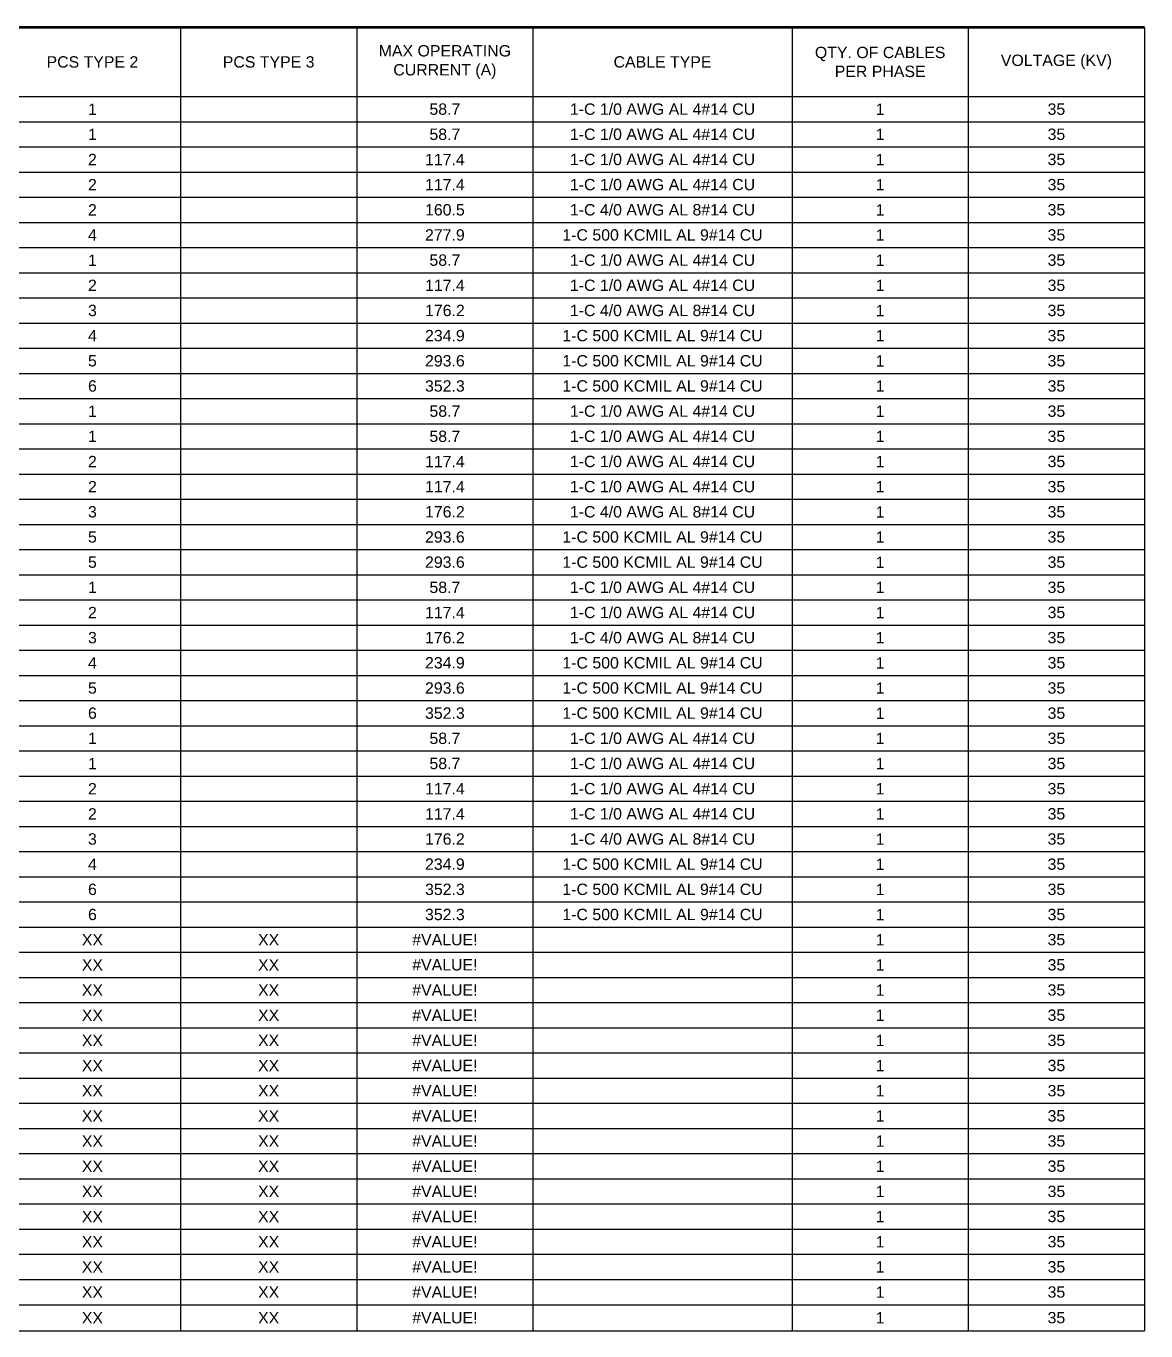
# Paper-space layout 'PV.E09.00 MV CABLE SCHEDULE' of a CAD drawing. Header units: inches. Extents: x 7.4 to 34.7, y 0 to 23.
# Drawn here: x 15.94 to 24.84, y 12.12 to 22.49 of the extents above; entities that cross this region are included whole.
import ezdxf

# ---------------------------------------------------------------- set-up
doc = ezdxf.new("R2010")
doc.units = ezdxf.units.IN
doc.header["$MEASUREMENT"] = 0
doc.layers.add('PV-AUTOTABLES', color=7, linetype='Continuous')
doc.styles.add('NEI-A', font='arial.ttf')

# ---------------------------------------------------------------- blocks, each defined once
blk = doc.blocks.new('*A2')
at = {"color": 7, "linetype": 'Continuous', "ltscale": 0.083333, "const_width": 0.0208}
blk.add_lwpolyline([(0, 0), (17.458, 0)], dxfattribs=at)
at = {"color": 7, "linetype": 'Continuous', "ltscale": 0.083333}
for points in [[(9.8, 0), (9.8, -10.358)], [(11.2, 0), (11.2, -10.358)], [(12.6, 0), (12.6, -10.358)], [(14.658, 0), (14.658, -10.358)], [(16.058, 0), (16.058, -10.358)], [(17.458, 0), (17.458, -10.358)], [(0, -0.55), (17.458, -0.55)], [(0, -0.75), (17.458, -0.75)], [(0, -0.95), (17.458, -0.95)], [(0, -1.15), (17.458, -1.15)], [(0, -1.35), (17.458, -1.35)], [(0, -1.55), (17.458, -1.55)], [(0, -1.75), (17.458, -1.75)], [(0, -1.95), (17.458, -1.95)], [(0, -2.15), (17.458, -2.15)], [(0, -2.35), (17.458, -2.35)], [(0, -2.55), (17.458, -2.55)], [(0, -2.75), (17.458, -2.75)], [(0, -2.95), (17.458, -2.95)], [(0, -3.15), (17.458, -3.15)], [(0, -3.35), (17.458, -3.35)], [(0, -3.55), (17.458, -3.55)], [(0, -3.75), (17.458, -3.75)], [(0, -3.95), (17.458, -3.95)], [(0, -4.15), (17.458, -4.15)], [(0, -4.35), (17.458, -4.35)], [(0, -4.55), (17.458, -4.55)], [(0, -4.75), (17.458, -4.75)], [(0, -4.95), (17.458, -4.95)], [(0, -5.15), (17.458, -5.15)], [(0, -5.35), (17.458, -5.35)], [(0, -5.55), (17.458, -5.55)], [(0, -5.75), (17.458, -5.75)], [(0, -5.95), (17.458, -5.95)], [(0, -6.15), (17.458, -6.15)], [(0, -6.35), (17.458, -6.35)], [(0, -6.55), (17.458, -6.55)], [(0, -6.75), (17.458, -6.75)], [(0, -6.95), (17.458, -6.95)], [(0, -7.15), (17.458, -7.15)], [(0, -7.35), (17.458, -7.35)], [(0, -7.55), (17.458, -7.55)], [(0, -7.75), (17.458, -7.75)], [(0, -7.95), (17.458, -7.95)], [(0, -8.15), (17.458, -8.15)], [(0, -8.35), (17.458, -8.35)], [(0, -8.55), (17.458, -8.55)], [(0, -8.75), (17.458, -8.75)], [(0, -8.95), (17.458, -8.95)], [(0, -9.15), (17.458, -9.15)], [(0, -9.35), (17.458, -9.35)], [(0, -9.55), (17.458, -9.55)], [(0, -9.75), (17.458, -9.75)], [(0, -9.95), (17.458, -9.95)], [(0, -10.15), (17.458, -10.15)], [(0, -10.358), (17.458, -10.358)]]:
    blk.add_lwpolyline(points, dxfattribs=at)
at = {"color": 7, "char_height": 0.09028, "attachment_point": 5, "style": 'NEI-A'}
for s, insert, width in [('\\fArial|b0|i0|c0|p34;MAX OPERATING CURRENT (A)', (11.9, -0.275), 1.31667), ('\\fArial|b0|i0|c0|p34;QTY. OF CABLES PER PHASE', (15.358, -0.275), 1.31667), ('\\fArial|b0|i0|c0|p34;PCS TYPE 2', (9.1, -0.275), 1.31667), ('\\fArial|b0|i0|c0|p34;PCS TYPE 3', (10.5, -0.275), 1.31667), ('\\fArial|b0|i0|c0|p34;CABLE TYPE', (13.629, -0.275), 1.975), ('\\fArial|b0|i0|c0|p34;VOLTAGE (KV)', (16.758, -0.275), 1.31667), ('\\fArial|b0|i0|c0|p34;1', (9.1, -0.65), 1.31667), ('\\fArial|b0|i0|c0|p34;58.7', (11.9, -0.65), 1.31667), ('\\fArial|b0|i0|c0|p34;1-C 1/0 AWG AL 4#14 CU', (13.629, -0.65), 1.975), ('\\fArial|b0|i0|c0|p34;1', (15.358, -0.65), 1.31667), ('\\fArial|b0|i0|c0|p34;35', (16.758, -0.65), 1.31667), ('\\fArial|b0|i0|c0|p34; ', (10.5, -0.65), 1.31667), ('\\fArial|b0|i0|c0|p34;1', (9.1, -0.85), 1.31667), ('\\fArial|b0|i0|c0|p34;58.7', (11.9, -0.85), 1.31667), ('\\fArial|b0|i0|c0|p34;1-C 1/0 AWG AL 4#14 CU', (13.629, -0.85), 1.975), ('\\fArial|b0|i0|c0|p34;1', (15.358, -0.85), 1.31667), ('\\fArial|b0|i0|c0|p34;35', (16.758, -0.85), 1.31667), ('\\fArial|b0|i0|c0|p34; ', (10.5, -0.85), 1.31667), ('\\fArial|b0|i0|c0|p34;2', (9.1, -1.05), 1.31667), ('\\fArial|b0|i0|c0|p34;117.4', (11.9, -1.05), 1.31667), ('\\fArial|b0|i0|c0|p34;1-C 1/0 AWG AL 4#14 CU', (13.629, -1.05), 1.975), ('\\fArial|b0|i0|c0|p34;1', (15.358, -1.05), 1.31667), ('\\fArial|b0|i0|c0|p34;35', (16.758, -1.05), 1.31667), ('\\fArial|b0|i0|c0|p34; ', (10.5, -1.05), 1.31667), ('\\fArial|b0|i0|c0|p34;2', (9.1, -1.25), 1.31667), ('\\fArial|b0|i0|c0|p34;117.4', (11.9, -1.25), 1.31667), ('\\fArial|b0|i0|c0|p34;1-C 1/0 AWG AL 4#14 CU', (13.629, -1.25), 1.975), ('\\fArial|b0|i0|c0|p34;1', (15.358, -1.25), 1.31667), ('\\fArial|b0|i0|c0|p34;35', (16.758, -1.25), 1.31667), ('\\fArial|b0|i0|c0|p34; ', (10.5, -1.25), 1.31667), ('\\fArial|b0|i0|c0|p34;2', (9.1, -1.45), 1.31667), ('\\fArial|b0|i0|c0|p34; ', (10.5, -1.45), 1.31667), ('\\fArial|b0|i0|c0|p34;160.5', (11.9, -1.45), 1.31667), ('\\fArial|b0|i0|c0|p34;1-C 4/0 AWG AL 8#14 CU', (13.629, -1.45), 1.975), ('\\fArial|b0|i0|c0|p34;1', (15.358, -1.45), 1.31667), ('\\fArial|b0|i0|c0|p34;35', (16.758, -1.45), 1.31667), ('\\fArial|b0|i0|c0|p34;4', (9.1, -1.65), 1.31667), ('\\fArial|b0|i0|c0|p34; ', (10.5, -1.65), 1.31667), ('\\fArial|b0|i0|c0|p34;277.9', (11.9, -1.65), 1.31667), ('\\fArial|b0|i0|c0|p34;1-C 500 KCMIL AL 9#14 CU', (13.629, -1.65), 1.975), ('\\fArial|b0|i0|c0|p34;1', (15.358, -1.65), 1.31667), ('\\fArial|b0|i0|c0|p34;35', (16.758, -1.65), 1.31667), ('\\fArial|b0|i0|c0|p34;1', (9.1, -1.85), 1.31667), ('\\fArial|b0|i0|c0|p34; ', (10.5, -1.85), 1.31667), ('\\fArial|b0|i0|c0|p34;58.7', (11.9, -1.85), 1.31667), ('\\fArial|b0|i0|c0|p34;1-C 1/0 AWG AL 4#14 CU', (13.629, -1.85), 1.975), ('\\fArial|b0|i0|c0|p34;1', (15.358, -1.85), 1.31667), ('\\fArial|b0|i0|c0|p34;35', (16.758, -1.85), 1.31667), ('\\fArial|b0|i0|c0|p34;2', (9.1, -2.05), 1.31667), ('\\fArial|b0|i0|c0|p34; ', (10.5, -2.05), 1.31667), ('\\fArial|b0|i0|c0|p34;117.4', (11.9, -2.05), 1.31667), ('\\fArial|b0|i0|c0|p34;1-C 1/0 AWG AL 4#14 CU', (13.629, -2.05), 1.975), ('\\fArial|b0|i0|c0|p34;1', (15.358, -2.05), 1.31667), ('\\fArial|b0|i0|c0|p34;35', (16.758, -2.05), 1.31667), ('\\fArial|b0|i0|c0|p34;3', (9.1, -2.25), 1.31667), ('\\fArial|b0|i0|c0|p34; ', (10.5, -2.25), 1.31667), ('\\fArial|b0|i0|c0|p34;176.2', (11.9, -2.25), 1.31667), ('\\fArial|b0|i0|c0|p34;1-C 4/0 AWG AL 8#14 CU', (13.629, -2.25), 1.975), ('\\fArial|b0|i0|c0|p34;1', (15.358, -2.25), 1.31667), ('\\fArial|b0|i0|c0|p34;35', (16.758, -2.25), 1.31667), ('\\fArial|b0|i0|c0|p34;4', (9.1, -2.45), 1.31667), ('\\fArial|b0|i0|c0|p34; ', (10.5, -2.45), 1.31667), ('\\fArial|b0|i0|c0|p34;234.9', (11.9, -2.45), 1.31667), ('\\fArial|b0|i0|c0|p34;1-C 500 KCMIL AL 9#14 CU', (13.629, -2.45), 1.975), ('\\fArial|b0|i0|c0|p34;1', (15.358, -2.45), 1.31667), ('\\fArial|b0|i0|c0|p34;35', (16.758, -2.45), 1.31667), ('\\fArial|b0|i0|c0|p34;5', (9.1, -2.65), 1.31667), ('\\fArial|b0|i0|c0|p34; ', (10.5, -2.65), 1.31667), ('\\fArial|b0|i0|c0|p34;293.6', (11.9, -2.65), 1.31667), ('\\fArial|b0|i0|c0|p34;1-C 500 KCMIL AL 9#14 CU', (13.629, -2.65), 1.975), ('\\fArial|b0|i0|c0|p34;1', (15.358, -2.65), 1.31667), ('\\fArial|b0|i0|c0|p34;35', (16.758, -2.65), 1.31667), ('\\fArial|b0|i0|c0|p34;6', (9.1, -2.85), 1.31667), ('\\fArial|b0|i0|c0|p34; ', (10.5, -2.85), 1.31667), ('\\fArial|b0|i0|c0|p34;352.3', (11.9, -2.85), 1.31667), ('\\fArial|b0|i0|c0|p34;1-C 500 KCMIL AL 9#14 CU', (13.629, -2.85), 1.975), ('\\fArial|b0|i0|c0|p34;1', (15.358, -2.85), 1.31667), ('\\fArial|b0|i0|c0|p34;35', (16.758, -2.85), 1.31667), ('\\fArial|b0|i0|c0|p34;1', (9.1, -3.05), 1.31667), ('\\fArial|b0|i0|c0|p34;58.7', (11.9, -3.05), 1.31667), ('\\fArial|b0|i0|c0|p34;1-C 1/0 AWG AL 4#14 CU', (13.629, -3.05), 1.975), ('\\fArial|b0|i0|c0|p34;1', (15.358, -3.05), 1.31667), ('\\fArial|b0|i0|c0|p34;35', (16.758, -3.05), 1.31667), ('\\fArial|b0|i0|c0|p34; ', (10.5, -3.05), 1.31667), ('\\fArial|b0|i0|c0|p34;1', (9.1, -3.25), 1.31667), ('\\fArial|b0|i0|c0|p34;58.7', (11.9, -3.25), 1.31667), ('\\fArial|b0|i0|c0|p34;1-C 1/0 AWG AL 4#14 CU', (13.629, -3.25), 1.975), ('\\fArial|b0|i0|c0|p34;1', (15.358, -3.25), 1.31667), ('\\fArial|b0|i0|c0|p34;35', (16.758, -3.25), 1.31667), ('\\fArial|b0|i0|c0|p34; ', (10.5, -3.25), 1.31667), ('\\fArial|b0|i0|c0|p34;2', (9.1, -3.45), 1.31667), ('\\fArial|b0|i0|c0|p34;117.4', (11.9, -3.45), 1.31667), ('\\fArial|b0|i0|c0|p34;1-C 1/0 AWG AL 4#14 CU', (13.629, -3.45), 1.975), ('\\fArial|b0|i0|c0|p34;1', (15.358, -3.45), 1.31667), ('\\fArial|b0|i0|c0|p34;35', (16.758, -3.45), 1.31667), ('\\fArial|b0|i0|c0|p34; ', (10.5, -3.45), 1.31667), ('\\fArial|b0|i0|c0|p34;2', (9.1, -3.65), 1.31667), ('\\fArial|b0|i0|c0|p34;117.4', (11.9, -3.65), 1.31667), ('\\fArial|b0|i0|c0|p34;1-C 1/0 AWG AL 4#14 CU', (13.629, -3.65), 1.975), ('\\fArial|b0|i0|c0|p34;1', (15.358, -3.65), 1.31667), ('\\fArial|b0|i0|c0|p34;35', (16.758, -3.65), 1.31667), ('\\fArial|b0|i0|c0|p34; ', (10.5, -3.65), 1.31667), ('\\fArial|b0|i0|c0|p34;3', (9.1, -3.85), 1.31667), ('\\fArial|b0|i0|c0|p34;176.2', (11.9, -3.85), 1.31667), ('\\fArial|b0|i0|c0|p34;1-C 4/0 AWG AL 8#14 CU', (13.629, -3.85), 1.975), ('\\fArial|b0|i0|c0|p34;1', (15.358, -3.85), 1.31667), ('\\fArial|b0|i0|c0|p34;35', (16.758, -3.85), 1.31667), ('\\fArial|b0|i0|c0|p34; ', (10.5, -3.85), 1.31667), ('\\fArial|b0|i0|c0|p34;5', (9.1, -4.05), 1.31667), ('\\fArial|b0|i0|c0|p34;293.6', (11.9, -4.05), 1.31667), ('\\fArial|b0|i0|c0|p34;1-C 500 KCMIL AL 9#14 CU', (13.629, -4.05), 1.975), ('\\fArial|b0|i0|c0|p34;1', (15.358, -4.05), 1.31667), ('\\fArial|b0|i0|c0|p34;35', (16.758, -4.05), 1.31667), ('\\fArial|b0|i0|c0|p34; ', (10.5, -4.05), 1.31667), ('\\fArial|b0|i0|c0|p34;5', (9.1, -4.25), 1.31667), ('\\fArial|b0|i0|c0|p34; ', (10.5, -4.25), 1.31667), ('\\fArial|b0|i0|c0|p34;293.6', (11.9, -4.25), 1.31667), ('\\fArial|b0|i0|c0|p34;1-C 500 KCMIL AL 9#14 CU', (13.629, -4.25), 1.975), ('\\fArial|b0|i0|c0|p34;1', (15.358, -4.25), 1.31667), ('\\fArial|b0|i0|c0|p34;35', (16.758, -4.25), 1.31667), ('\\fArial|b0|i0|c0|p34;1', (9.1, -4.45), 1.31667), ('\\fArial|b0|i0|c0|p34; ', (10.5, -4.45), 1.31667), ('\\fArial|b0|i0|c0|p34;58.7', (11.9, -4.45), 1.31667), ('\\fArial|b0|i0|c0|p34;1-C 1/0 AWG AL 4#14 CU', (13.629, -4.45), 1.975), ('\\fArial|b0|i0|c0|p34;1', (15.358, -4.45), 1.31667), ('\\fArial|b0|i0|c0|p34;35', (16.758, -4.45), 1.31667), ('\\fArial|b0|i0|c0|p34;2', (9.1, -4.65), 1.31667), ('\\fArial|b0|i0|c0|p34; ', (10.5, -4.65), 1.31667), ('\\fArial|b0|i0|c0|p34;117.4', (11.9, -4.65), 1.31667), ('\\fArial|b0|i0|c0|p34;1-C 1/0 AWG AL 4#14 CU', (13.629, -4.65), 1.975), ('\\fArial|b0|i0|c0|p34;1', (15.358, -4.65), 1.31667), ('\\fArial|b0|i0|c0|p34;35', (16.758, -4.65), 1.31667), ('\\fArial|b0|i0|c0|p34;3', (9.1, -4.85), 1.31667), ('\\fArial|b0|i0|c0|p34; ', (10.5, -4.85), 1.31667), ('\\fArial|b0|i0|c0|p34;176.2', (11.9, -4.85), 1.31667), ('\\fArial|b0|i0|c0|p34;1-C 4/0 AWG AL 8#14 CU', (13.629, -4.85), 1.975), ('\\fArial|b0|i0|c0|p34;1', (15.358, -4.85), 1.31667), ('\\fArial|b0|i0|c0|p34;35', (16.758, -4.85), 1.31667), ('\\fArial|b0|i0|c0|p34;4', (9.1, -5.05), 1.31667), ('\\fArial|b0|i0|c0|p34; ', (10.5, -5.05), 1.31667), ('\\fArial|b0|i0|c0|p34;234.9', (11.9, -5.05), 1.31667), ('\\fArial|b0|i0|c0|p34;1-C 500 KCMIL AL 9#14 CU', (13.629, -5.05), 1.975), ('\\fArial|b0|i0|c0|p34;1', (15.358, -5.05), 1.31667), ('\\fArial|b0|i0|c0|p34;35', (16.758, -5.05), 1.31667), ('\\fArial|b0|i0|c0|p34;5', (9.1, -5.25), 1.31667), ('\\fArial|b0|i0|c0|p34; ', (10.5, -5.25), 1.31667), ('\\fArial|b0|i0|c0|p34;293.6', (11.9, -5.25), 1.31667), ('\\fArial|b0|i0|c0|p34;1-C 500 KCMIL AL 9#14 CU', (13.629, -5.25), 1.975), ('\\fArial|b0|i0|c0|p34;1', (15.358, -5.25), 1.31667), ('\\fArial|b0|i0|c0|p34;35', (16.758, -5.25), 1.31667), ('\\fArial|b0|i0|c0|p34;6', (9.1, -5.45), 1.31667), ('\\fArial|b0|i0|c0|p34; ', (10.5, -5.45), 1.31667), ('\\fArial|b0|i0|c0|p34;352.3', (11.9, -5.45), 1.31667), ('\\fArial|b0|i0|c0|p34;1-C 500 KCMIL AL 9#14 CU', (13.629, -5.45), 1.975), ('\\fArial|b0|i0|c0|p34;1', (15.358, -5.45), 1.31667), ('\\fArial|b0|i0|c0|p34;35', (16.758, -5.45), 1.31667), ('\\fArial|b0|i0|c0|p34;1', (9.1, -5.65), 1.31667), ('\\fArial|b0|i0|c0|p34; ', (10.5, -5.65), 1.31667), ('\\fArial|b0|i0|c0|p34;58.7', (11.9, -5.65), 1.31667), ('\\fArial|b0|i0|c0|p34;1-C 1/0 AWG AL 4#14 CU', (13.629, -5.65), 1.975), ('\\fArial|b0|i0|c0|p34;1', (15.358, -5.65), 1.31667), ('\\fArial|b0|i0|c0|p34;35', (16.758, -5.65), 1.31667), ('\\fArial|b0|i0|c0|p34;1', (9.1, -5.85), 1.31667), ('\\fArial|b0|i0|c0|p34;58.7', (11.9, -5.85), 1.31667), ('\\fArial|b0|i0|c0|p34;1-C 1/0 AWG AL 4#14 CU', (13.629, -5.85), 1.975), ('\\fArial|b0|i0|c0|p34;1', (15.358, -5.85), 1.31667), ('\\fArial|b0|i0|c0|p34;35', (16.758, -5.85), 1.31667), ('\\fArial|b0|i0|c0|p34; ', (10.5, -5.85), 1.31667), ('\\fArial|b0|i0|c0|p34;2', (9.1, -6.05), 1.31667), ('\\fArial|b0|i0|c0|p34;117.4', (11.9, -6.05), 1.31667), ('\\fArial|b0|i0|c0|p34;1-C 1/0 AWG AL 4#14 CU', (13.629, -6.05), 1.975), ('\\fArial|b0|i0|c0|p34;1', (15.358, -6.05), 1.31667), ('\\fArial|b0|i0|c0|p34;35', (16.758, -6.05), 1.31667), ('\\fArial|b0|i0|c0|p34; ', (10.5, -6.05), 1.31667), ('\\fArial|b0|i0|c0|p34;2', (9.1, -6.25), 1.31667), ('\\fArial|b0|i0|c0|p34;117.4', (11.9, -6.25), 1.31667), ('\\fArial|b0|i0|c0|p34;1-C 1/0 AWG AL 4#14 CU', (13.629, -6.25), 1.975), ('\\fArial|b0|i0|c0|p34;1', (15.358, -6.25), 1.31667), ('\\fArial|b0|i0|c0|p34;35', (16.758, -6.25), 1.31667), ('\\fArial|b0|i0|c0|p34; ', (10.5, -6.25), 1.31667), ('\\fArial|b0|i0|c0|p34;3', (9.1, -6.45), 1.31667), ('\\fArial|b0|i0|c0|p34;176.2', (11.9, -6.45), 1.31667), ('\\fArial|b0|i0|c0|p34;1-C 4/0 AWG AL 8#14 CU', (13.629, -6.45), 1.975), ('\\fArial|b0|i0|c0|p34;1', (15.358, -6.45), 1.31667), ('\\fArial|b0|i0|c0|p34;35', (16.758, -6.45), 1.31667), ('\\fArial|b0|i0|c0|p34; ', (10.5, -6.45), 1.31667), ('\\fArial|b0|i0|c0|p34;4', (9.1, -6.65), 1.31667), ('\\fArial|b0|i0|c0|p34;234.9', (11.9, -6.65), 1.31667), ('\\fArial|b0|i0|c0|p34;1-C 500 KCMIL AL 9#14 CU', (13.629, -6.65), 1.975), ('\\fArial|b0|i0|c0|p34;1', (15.358, -6.65), 1.31667), ('\\fArial|b0|i0|c0|p34;35', (16.758, -6.65), 1.31667), ('\\fArial|b0|i0|c0|p34; ', (10.5, -6.65), 1.31667), ('\\fArial|b0|i0|c0|p34;6', (9.1, -6.85), 1.31667), ('\\fArial|b0|i0|c0|p34;352.3', (11.9, -6.85), 1.31667), ('\\fArial|b0|i0|c0|p34;1-C 500 KCMIL AL 9#14 CU', (13.629, -6.85), 1.975), ('\\fArial|b0|i0|c0|p34;1', (15.358, -6.85), 1.31667), ('\\fArial|b0|i0|c0|p34;35', (16.758, -6.85), 1.31667), ('\\fArial|b0|i0|c0|p34; ', (10.5, -6.85), 1.31667), ('\\fArial|b0|i0|c0|p34;6', (9.1, -7.05), 1.31667), ('\\fArial|b0|i0|c0|p34; ', (10.5, -7.05), 1.31667), ('\\fArial|b0|i0|c0|p34;352.3', (11.9, -7.05), 1.31667), ('\\fArial|b0|i0|c0|p34;1-C 500 KCMIL AL 9#14 CU', (13.629, -7.05), 1.975), ('\\fArial|b0|i0|c0|p34;1', (15.358, -7.05), 1.31667), ('\\fArial|b0|i0|c0|p34;35', (16.758, -7.05), 1.31667), ('\\fArial|b0|i0|c0|p34;XX', (9.1, -7.25), 1.31667), ('\\fArial|b0|i0|c0|p34;XX', (10.5, -7.25), 1.31667), ('\\fArial|b0|i0|c0|p34;#VALUE!', (11.9, -7.25), 1.31667), ('\\fArial|b0|i0|c0|p34;1', (15.358, -7.25), 1.31667), ('\\fArial|b0|i0|c0|p34;35', (16.758, -7.25), 1.31667), ('\\fArial|b0|i0|c0|p34;XX', (9.1, -7.45), 1.31667), ('\\fArial|b0|i0|c0|p34;XX', (10.5, -7.45), 1.31667), ('\\fArial|b0|i0|c0|p34;#VALUE!', (11.9, -7.45), 1.31667), ('\\fArial|b0|i0|c0|p34;1', (15.358, -7.45), 1.31667), ('\\fArial|b0|i0|c0|p34;35', (16.758, -7.45), 1.31667), ('\\fArial|b0|i0|c0|p34;XX', (9.1, -7.65), 1.31667), ('\\fArial|b0|i0|c0|p34;XX', (10.5, -7.65), 1.31667), ('\\fArial|b0|i0|c0|p34;#VALUE!', (11.9, -7.65), 1.31667), ('\\fArial|b0|i0|c0|p34;1', (15.358, -7.65), 1.31667), ('\\fArial|b0|i0|c0|p34;35', (16.758, -7.65), 1.31667), ('\\fArial|b0|i0|c0|p34;XX', (9.1, -7.85), 1.31667), ('\\fArial|b0|i0|c0|p34;XX', (10.5, -7.85), 1.31667), ('\\fArial|b0|i0|c0|p34;#VALUE!', (11.9, -7.85), 1.31667), ('\\fArial|b0|i0|c0|p34;1', (15.358, -7.85), 1.31667), ('\\fArial|b0|i0|c0|p34;35', (16.758, -7.85), 1.31667), ('\\fArial|b0|i0|c0|p34;XX', (9.1, -8.05), 1.31667), ('\\fArial|b0|i0|c0|p34;XX', (10.5, -8.05), 1.31667), ('\\fArial|b0|i0|c0|p34;#VALUE!', (11.9, -8.05), 1.31667), ('\\fArial|b0|i0|c0|p34;1', (15.358, -8.05), 1.31667), ('\\fArial|b0|i0|c0|p34;35', (16.758, -8.05), 1.31667), ('\\fArial|b0|i0|c0|p34;XX', (9.1, -8.25), 1.31667), ('\\fArial|b0|i0|c0|p34;XX', (10.5, -8.25), 1.31667), ('\\fArial|b0|i0|c0|p34;#VALUE!', (11.9, -8.25), 1.31667), ('\\fArial|b0|i0|c0|p34;1', (15.358, -8.25), 1.31667), ('\\fArial|b0|i0|c0|p34;35', (16.758, -8.25), 1.31667), ('\\fArial|b0|i0|c0|p34;XX', (9.1, -8.45), 1.31667), ('\\fArial|b0|i0|c0|p34;XX', (10.5, -8.45), 1.31667), ('\\fArial|b0|i0|c0|p34;#VALUE!', (11.9, -8.45), 1.31667), ('\\fArial|b0|i0|c0|p34;1', (15.358, -8.45), 1.31667), ('\\fArial|b0|i0|c0|p34;35', (16.758, -8.45), 1.31667), ('\\fArial|b0|i0|c0|p34;XX', (9.1, -8.65), 1.31667), ('\\fArial|b0|i0|c0|p34;XX', (10.5, -8.65), 1.31667), ('\\fArial|b0|i0|c0|p34;#VALUE!', (11.9, -8.65), 1.31667), ('\\fArial|b0|i0|c0|p34;1', (15.358, -8.65), 1.31667), ('\\fArial|b0|i0|c0|p34;35', (16.758, -8.65), 1.31667), ('\\fArial|b0|i0|c0|p34;XX', (9.1, -8.85), 1.31667), ('\\fArial|b0|i0|c0|p34;XX', (10.5, -8.85), 1.31667), ('\\fArial|b0|i0|c0|p34;#VALUE!', (11.9, -8.85), 1.31667), ('\\fArial|b0|i0|c0|p34;1', (15.358, -8.85), 1.31667), ('\\fArial|b0|i0|c0|p34;35', (16.758, -8.85), 1.31667), ('\\fArial|b0|i0|c0|p34;XX', (9.1, -9.05), 1.31667), ('\\fArial|b0|i0|c0|p34;XX', (10.5, -9.05), 1.31667), ('\\fArial|b0|i0|c0|p34;#VALUE!', (11.9, -9.05), 1.31667), ('\\fArial|b0|i0|c0|p34;1', (15.358, -9.05), 1.31667), ('\\fArial|b0|i0|c0|p34;35', (16.758, -9.05), 1.31667), ('\\fArial|b0|i0|c0|p34;XX', (9.1, -9.25), 1.31667), ('\\fArial|b0|i0|c0|p34;XX', (10.5, -9.25), 1.31667), ('\\fArial|b0|i0|c0|p34;#VALUE!', (11.9, -9.25), 1.31667), ('\\fArial|b0|i0|c0|p34;1', (15.358, -9.25), 1.31667), ('\\fArial|b0|i0|c0|p34;35', (16.758, -9.25), 1.31667), ('\\fArial|b0|i0|c0|p34;XX', (9.1, -9.45), 1.31667), ('\\fArial|b0|i0|c0|p34;XX', (10.5, -9.45), 1.31667), ('\\fArial|b0|i0|c0|p34;#VALUE!', (11.9, -9.45), 1.31667), ('\\fArial|b0|i0|c0|p34;1', (15.358, -9.45), 1.31667), ('\\fArial|b0|i0|c0|p34;35', (16.758, -9.45), 1.31667), ('\\fArial|b0|i0|c0|p34;XX', (9.1, -9.65), 1.31667), ('\\fArial|b0|i0|c0|p34;XX', (10.5, -9.65), 1.31667), ('\\fArial|b0|i0|c0|p34;#VALUE!', (11.9, -9.65), 1.31667), ('\\fArial|b0|i0|c0|p34;1', (15.358, -9.65), 1.31667), ('\\fArial|b0|i0|c0|p34;35', (16.758, -9.65), 1.31667), ('\\fArial|b0|i0|c0|p34;XX', (9.1, -9.85), 1.31667), ('\\fArial|b0|i0|c0|p34;XX', (10.5, -9.85), 1.31667), ('\\fArial|b0|i0|c0|p34;#VALUE!', (11.9, -9.85), 1.31667), ('\\fArial|b0|i0|c0|p34;1', (15.358, -9.85), 1.31667), ('\\fArial|b0|i0|c0|p34;35', (16.758, -9.85), 1.31667), ('\\fArial|b0|i0|c0|p34;XX', (9.1, -10.05), 1.31667), ('\\fArial|b0|i0|c0|p34;XX', (10.5, -10.05), 1.31667), ('\\fArial|b0|i0|c0|p34;#VALUE!', (11.9, -10.05), 1.31667), ('\\fArial|b0|i0|c0|p34;1', (15.358, -10.05), 1.31667), ('\\fArial|b0|i0|c0|p34;35', (16.758, -10.05), 1.31667), ('\\fArial|b0|i0|c0|p34;XX', (9.1, -10.254), 1.31667), ('\\fArial|b0|i0|c0|p34;XX', (10.5, -10.254), 1.31667), ('\\fArial|b0|i0|c0|p34;#VALUE!', (11.9, -10.254), 1.31667), ('\\fArial|b0|i0|c0|p34;1', (15.358, -10.254), 1.31667), ('\\fArial|b0|i0|c0|p34;35', (16.758, -10.254), 1.31667)]:
    blk.add_mtext(s, dxfattribs=dict(at, insert=insert, width=width))

psp = doc.layouts.new('PV.E09.00 MV CABLE SCHEDULE')

# ---------------------------------------------------------------- block references
at = {"layer": 'PV-AUTOTABLES'}
psp.add_blockref('*A2', (7.371, 22.481), dxfattribs=at)

doc.saveas('drawing.dxf')
